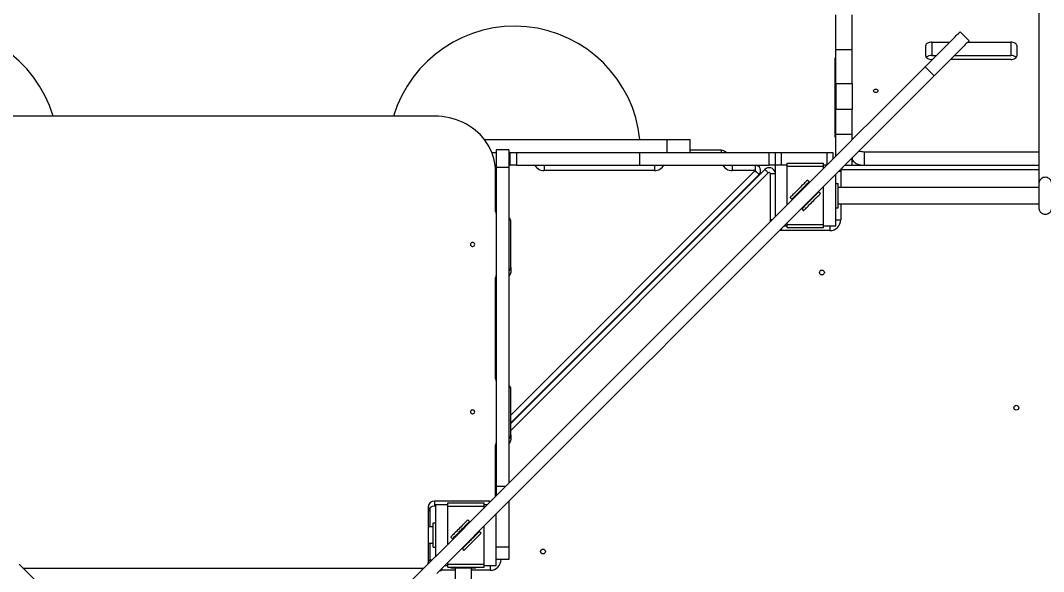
# Model space of a CAD drawing. Header units: millimetres. Extents: x -6600 to 7025, y -6221 to 3623.
# Drawn here: x -1589 to 98, y 442 to 1350 of the extents above; entities that cross this region are included whole.
import ezdxf

# ---------------------------------------------------------------- set-up
doc = ezdxf.new("R2010")
doc.units = ezdxf.units.MM
for name, color, linetype in [('DIKOM_ОБЪЕКТ', 7, 'Continuous'), ('DIKOM_РАЗМЕР_ЗОНА', 7, 'Continuous'), ('DIKOM_РАЗМЕР_ОБЪЕКТА', 7, 'Continuous')]:
    doc.layers.add(name, color=color, linetype=linetype)
doc.styles.add('style1', font='arial.ttf', dxfattribs={"width": 0.8})
doc.dimstyles.new('1-50', dxfattribs={"dimtxt": 300, "dimasz": 200, "dimexe": 100, "dimexo": 0, "dimgap": 100, "dimtad": 1, "dimtxsty": 'style1', "dimcen": 200, "dimclrd": 7, "dimclre": 7, "dimclrt": 7, "dimadec": 1, "dimazin": 2, "dimtfac": 1, "dimtmove": 0, "dimatfit": 2, "dimfxl": 0, "dimlwd": 25, "dimlwe": 18, "dimarcsym": 0})

# ---------------------------------------------------------------- blocks, each defined once
blk = doc.blocks.new('*D1')
at = {"layer": 'Defpoints', "color": 0, "transparency": 16777216}
for p in [(3072.2, 2122.9), (-5486.8, -2868.5), (-2902.6, -2868.5)]:
    blk.add_point(p, dxfattribs=at)
at = {"layer": 'DIKOM_РАЗМЕР_ОБЪЕКТА', "color": 7, "lineweight": 18, "transparency": 16777216}
for p, q in [((3072.2, 2122.9), (-5586.8, 2122.9)), ((-2902.6, -2868.5), (-5586.8, -2868.5))]:
    blk.add_line(p, q, dxfattribs=at)
at = {"layer": 'DIKOM_РАЗМЕР_ОБЪЕКТА', "color": 7, "lineweight": 25, "transparency": 16777216}
blk.add_line((-5486.8, 1922.9), (-5486.8, -2668.5), dxfattribs=at)
at = {"layer": 'DIKOM_РАЗМЕР_ОБЪЕКТА', "color": 7, "transparency": 16777216}
for points in [[(-5520.1, 1922.9), (-5453.5, 1922.9), (-5486.8, 2122.9)], [(-5520.1, -2668.5), (-5453.5, -2668.5), (-5486.8, -2868.5)]]:
    blk.add_solid(points, dxfattribs=at)
at = {"layer": 'DIKOM_РАЗМЕР_ОБЪЕКТА', "color": 7, "transparency": 16777216, "insert": (-5740, -512.1), "char_height": 300, "attachment_point": 5, "rotation": 90, "style": 'style1'}
blk.add_mtext('4950', dxfattribs=at)
blk = doc.blocks.new('*D2')
at = {"layer": 'Defpoints', "color": 0, "transparency": 16777216}
for p in [(2016.7, 3622.9), (-6150.4, -4868.5), (-3431.1, -4868.5)]:
    blk.add_point(p, dxfattribs=at)
at = {"layer": 'DIKOM_РАЗМЕР_ЗОНА', "color": 7, "lineweight": 18, "transparency": 16777216}
for p, q in [((2016.7, 3622.9), (-6250.4, 3622.9)), ((-3431.1, -4868.5), (-6250.4, -4868.5))]:
    blk.add_line(p, q, dxfattribs=at)
at = {"layer": 'DIKOM_РАЗМЕР_ЗОНА', "color": 7, "lineweight": 25, "transparency": 16777216}
blk.add_line((-6150.4, 3422.9), (-6150.4, -4668.5), dxfattribs=at)
at = {"layer": 'DIKOM_РАЗМЕР_ЗОНА', "color": 7, "transparency": 16777216}
for points in [[(-6183.7, 3422.9), (-6117.1, 3422.9), (-6150.4, 3622.9)], [(-6183.7, -4668.5), (-6117.1, -4668.5), (-6150.4, -4868.5)]]:
    blk.add_solid(points, dxfattribs=at)
at = {"layer": 'DIKOM_РАЗМЕР_ЗОНА', "color": 7, "transparency": 16777216, "insert": (-6403.6, -540.9), "char_height": 300, "attachment_point": 5, "rotation": 90, "style": 'style1'}
blk.add_mtext('8450', dxfattribs=at)

msp = doc.modelspace()

# ---------------------------------------------------------------- linework, layer by layer
at = {"layer": 'DIKOM_ОБЪЕКТ', "color": 7, "linetype": 'Continuous', "lineweight": 15}
for p, q in [((-244.545, 1302.088), (-244.545, 1359.548)), ((-217.545, 1302.088), (-217.545, 1359.548)), ((-39.37, 1331.418), (-24.521, 1316.569)), ((-244.545, 1302.088), (-217.545, 1302.088)), ((-244.545, 1246.205), (-244.545, 1302.088)), ((-217.545, 1246.205), (-217.545, 1302.088)), ((-96.045, 1291.479), (-96.045, 1308.686)), ((-86.045, 1314.422), (-56.366, 1314.422)), ((-86.045, 1314.422), (-86.045, 1292.305)), ((-26.667, 1314.422), (43.955, 1314.422)), ((43.955, 1314.422), (43.955, 1292.305)), ((53.955, 1308.686), (53.955, 1291.479)), ((-246.045, 1286.89), (-246.045, 1181.352)), ((-86.045, 1292.305), (-78.483, 1292.305)), ((-85.045, 1285.743), (-86.045, 1285.743)), ((43.955, 1285.743), (-55.346, 1285.743)), ((-48.784, 1292.305), (43.955, 1292.305)), ((-82.422, 1258.668), (-97.271, 1273.517)), ((-244.545, 1246.205), (-217.545, 1246.205)), ((-244.545, 1246.205), (-244.545, 1203.662)), ((-217.545, 1246.205), (-217.545, 1203.662)), ((-244.545, 1203.662), (-217.545, 1203.662)), ((-244.545, 1162.544), (-244.545, 1203.662)), ((-217.545, 1162.544), (-217.545, 1203.662)), ((-905.311, 1192.343), (-1603.311, 1192.343)), ((-246.045, 1181.352), (-246.045, 1159.235)), ((-823.784, 1153.628), (-523.165, 1153.628)), ((-523.159, 1153.628), (-523.165, 1153.628)), ((-523.165, 1153.628), (-523.165, 1132.628)), ((-523.159, 1153.628), (-523.159, 1132.628)), ((-523.159, 1153.628), (-484.308, 1153.628)), ((-484.308, 1132.628), (-484.308, 1153.628)), ((-244.545, 1162.544), (-217.545, 1162.544)), ((-244.545, 1126.243), (-244.545, 1162.544)), ((-217.545, 1153.243), (-217.545, 1162.544)), ((-811.699, 1132.628), (-804.31, 1132.628)), ((-783.311, 1136.628), (-804.31, 1136.628)), ((-804.31, 1136.628), (-804.31, 1107.634)), ((-783.311, 1136.628), (-783.311, 1107.634)), ((-783.311, 1132.628), (-781.31, 1132.628)), ((-781.31, 1111.628), (-781.31, 1132.628)), ((-781.31, 1132.628), (-771.102, 1132.628)), ((-771.102, 1132.628), (-771.102, 1111.628)), ((-771.102, 1132.628), (-568.266, 1132.628)), ((-568.266, 1132.628), (-568.266, 1111.628)), ((-568.266, 1132.628), (-354.12, 1132.628)), ((-484.308, 1136.628), (-433.31, 1136.628)), ((-433.31, 1136.628), (-433.31, 1132.628)), ((-354.12, 1111.628), (-354.12, 1132.628)), ((-354.12, 1132.628), (-344.31, 1132.628)), ((-344.31, 1132.628), (-344.31, 1111.628)), ((-344.31, 1132.628), (-334.31, 1132.628)), ((-334.31, 1132.628), (-334.31, 1111.628)), ((-334.31, 1132.628), (-259.31, 1132.628)), ((-259.31, 1132.628), (-259.31, 1111.628)), ((-259.31, 1132.628), (-249.31, 1132.628)), ((-249.31, 1132.628), (-249.31, 1121.477)), ((-197.545, 1133.746), (90.502, 1133.746)), ((-197.545, 1133.746), (-197.545, 1111.628)), ((-324.545, 1114.628), (-264.545, 1114.628)), ((-324.545, 1109.628), (-324.545, 1114.628)), ((-264.545, 1109.628), (-264.545, 1114.628)), ((-219.461, 1121.628), (-217.545, 1121.628)), ((-217.545, 1121.628), (-217.545, 1123.545)), ((-217.545, 1111.628), (-217.545, 1121.628)), ((-806.063, 1111.628), (-804.31, 1111.628)), ((-804.31, 1105.628), (-805.474, 1105.628)), ((-805.31, 1035.062), (-805.31, 1100.365)), ((-783.311, 1107.634), (-804.31, 1107.634)), ((-804.31, 1107.634), (-804.31, 581.753)), ((-783.311, 1111.628), (-781.31, 1111.628)), ((-783.311, 1107.634), (-783.311, 587.477)), ((-771.102, 1111.628), (-781.31, 1111.628)), ((-780.311, 685.52), (-361.38, 1104.45)), ((-780.311, 699.67), (-377.352, 1102.628)), ((-355.723, 1098.793), (-780.311, 674.206)), ((-771.102, 1111.628), (-568.266, 1111.628)), ((-725.31, 1111.628), (-725.31, 1102.628)), ((-543.311, 1102.628), (-725.31, 1102.628)), ((-568.266, 1111.628), (-354.12, 1111.628)), ((-543.311, 1111.628), (-543.311, 1102.628)), ((-415.311, 1111.628), (-415.311, 1102.628)), ((-377.352, 1102.628), (-415.311, 1102.628)), ((-377.352, 1111.628), (-377.352, 1102.628)), ((-344.545, 1111.628), (-354.12, 1111.628)), ((-352.309, 1021.629), (-352.309, 1097.379)), ((-344.545, 1097.379), (-352.309, 1097.379)), ((-344.545, 1111.628), (-344.545, 1026.243)), ((-324.545, 1111.628), (-344.545, 1111.628)), ((-324.545, 1109.628), (-264.545, 1109.628)), ((-324.545, 1046.243), (-324.545, 1109.628)), ((-259.16, 1111.628), (-264.545, 1111.628)), ((-264.545, 1106.243), (-264.545, 1109.628)), ((-244.545, 1011.628), (-244.545, 1096.545)), ((-244.308, 1081.071), (-244.308, 1096.782)), ((-239.461, 1101.628), (-236.308, 1101.628)), ((-236.308, 1101.628), (-236.308, 1074.571)), ((-234.308, 1106.782), (-234.308, 1103.628)), ((90.512, 1103.628), (-234.308, 1103.628)), ((-229.461, 1111.628), (-217.545, 1111.628)), ((-229.461, 1111.628), (90.509, 1111.628)), ((-197.545, 1111.628), (90.509, 1111.628)), ((-370.988, 1096.264), (-780.311, 686.942)), ((-288.534, 1083.902), (-291.363, 1086.73)), ((-244.311, 1041.071), (-244.311, 1081.071)), ((-244.311, 1081.071), (-240.31, 1081.071)), ((-240.31, 1041.071), (-240.31, 1081.071)), ((-805.31, 1071.628), (-804.31, 1071.628)), ((-272.271, 1067.639), (-269.442, 1064.81)), ((-264.545, 1013.628), (-264.545, 1076.545)), ((-244.545, 1063.446), (-244.311, 1063.446)), ((90.504, 1074.571), (-240.31, 1074.571)), ((-804.31, 1053.628), (-805.31, 1053.628)), ((-316.819, 1055.618), (-319.647, 1058.446)), ((-240.31, 1047.571), (90.528, 1047.571)), ((-236.308, 1047.571), (-236.308, 1021.629)), ((-300.555, 1039.354), (-297.727, 1036.526)), ((-244.311, 1041.071), (-240.31, 1041.071)), ((-244.308, 1021.629), (-244.308, 1041.071)), ((-780.311, 943.084), (-780.311, 1018.506)), ((-349.159, 1021.629), (-352.309, 1021.629)), ((-324.545, 1013.628), (-324.545, 1016.545)), ((-324.545, 1013.628), (-264.545, 1013.628)), ((-324.545, 1008.628), (-324.545, 1013.628)), ((-264.545, 1008.628), (-264.545, 1013.628)), ((-244.308, 1021.629), (-236.308, 1021.629)), ((-334.309, 1006.781), (-334.309, 1003.629)), ((-254.308, 1003.629), (-334.309, 1003.629)), ((-329.461, 1011.628), (-324.545, 1011.628)), ((-324.545, 1008.628), (-264.545, 1008.628)), ((-264.545, 1011.628), (-244.545, 1011.628)), ((-254.308, 1011.629), (-254.308, 1003.629)), ((-780.311, 943.084), (-780.311, 934.843)), ((-805.31, 759.129), (-805.31, 926.528)), ((-780.311, 667.152), (-780.311, 742.574)), ((-780.311, 667.152), (-780.311, 658.911)), ((-805.31, 566.897), (-805.31, 650.596)), ((-804.31, 581.753), (-804.31, 566.477)), ((-789.035, 581.753), (-804.31, 581.753)), ((-815.31, 557.699), (-906.31, 557.699)), ((-906.31, 557.699), (-906.31, 549.458)), ((-815.31, 555.477), (-815.31, 557.699)), ((-805.456, 565.332), (-805.31, 566.897)), ((-805.31, 566.897), (-805.31, 565.477)), ((-783.311, 557.779), (-783.311, 481.629)), ((-916.31, 548.501), (-916.31, 456.524)), ((-913.31, 515.188), (-913.31, 546.828)), ((-904.31, 549.458), (-906.31, 549.458)), ((-904.31, 551.628), (-904.31, 466.477)), ((-884.31, 551.628), (-904.31, 551.628)), ((-884.31, 554.628), (-824.31, 554.628)), ((-884.31, 549.628), (-884.31, 554.628)), ((-884.31, 549.628), (-824.31, 549.628)), ((-884.31, 486.477), (-884.31, 549.628)), ((-824.31, 549.628), (-824.31, 554.628)), ((-819.16, 551.628), (-824.31, 551.628)), ((-824.31, 546.477), (-824.31, 549.628)), ((-848.3, 523.902), (-851.128, 526.73)), ((-804.31, 451.628), (-804.31, 536.779)), ((-908.311, 515.188), (-916.31, 515.188)), ((-908.311, 481.688), (-908.311, 521.688)), ((-908.311, 521.688), (-904.31, 521.688)), ((-832.037, 507.639), (-829.208, 504.81)), ((-824.31, 453.628), (-824.31, 516.779)), ((-876.584, 495.618), (-879.413, 498.446)), ((-916.31, 488.188), (-908.311, 488.188)), ((-913.31, 460.628), (-913.31, 488.188)), ((-908.311, 481.688), (-904.31, 481.688)), ((-860.321, 479.354), (-857.492, 476.526)), ((-783.311, 481.629), (-804.31, 481.629)), ((-783.311, 481.629), (-783.311, 461.628)), ((-916.31, 460.628), (-913.31, 460.628)), ((-916.31, 456.524), (-916.31, 454.477)), ((-913.31, 457.477), (-913.31, 460.628)), ((-910.16, 460.628), (-913.31, 460.628)), ((-884.31, 453.628), (-884.31, 456.779)), ((-783.311, 461.628), (-804.31, 461.628)), ((-1582.31, 447.326), (-926.31, 447.326)), ((-1582.31, 447.326), (-1582.31, 444.712)), ((-926.31, 444.477), (-926.31, 447.326)), ((-894.31, 446.779), (-894.31, 443.63)), ((-872.089, 443.63), (-894.31, 443.63)), ((-889.461, 451.628), (-884.31, 451.628)), ((-884.31, 453.628), (-824.31, 453.628)), ((-884.31, 448.628), (-884.31, 453.628)), ((-884.31, 448.628), (-824.31, 448.628)), ((-878.589, 447.394), (-878.589, 448.628)), ((-838.589, 447.394), (-878.589, 447.394)), ((-872.089, 447.394), (-872.089, -244.606)), ((-845.089, -244.606), (-845.089, 447.394)), ((-814.312, 443.63), (-845.089, 443.63)), ((-838.589, 447.394), (-838.589, 448.628)), ((-824.31, 448.628), (-824.31, 453.628)), ((-824.31, 451.628), (-804.31, 451.628)), ((-814.312, 451.628), (-814.312, 443.63))]:
    msp.add_line(p, q, dxfattribs=at)
at = {"layer": 'DIKOM_ОБЪЕКТ', "color": 7, "linetype": 'Continuous', "lineweight": 15, "flags": 128}
for points in [[(-97.271, 1273.517), (-92.547, 1278.241), (-87.968, 1282.82), (-83.545, 1287.243), (-79.288, 1291.5), (-75.205, 1295.583), (-71.305, 1299.483), (-67.598, 1303.19), (-64.09, 1306.698), (-60.79, 1309.998), (-57.704, 1313.083), (-54.841, 1315.947), (-52.205, 1318.583), (-49.802, 1320.986), (-47.638, 1323.15), (-45.717, 1325.07), (-44.044, 1326.743), (-42.622, 1328.165), (-41.455, 1329.333), (-40.544, 1330.244), (-39.892, 1330.896), (-39.501, 1331.287), (-39.37, 1331.418)], [(-24.521, 1316.569), (-24.651, 1316.438), (-25.043, 1316.046), (-25.695, 1315.394), (-26.606, 1314.484), (-27.773, 1313.316), (-29.195, 1311.894), (-30.868, 1310.221), (-32.789, 1308.301), (-34.953, 1306.137), (-37.355, 1303.734), (-39.992, 1301.098), (-42.855, 1298.234), (-45.941, 1295.149), (-49.241, 1291.849), (-52.748, 1288.341), (-56.456, 1284.633), (-60.355, 1280.734), (-64.438, 1276.651), (-68.696, 1272.393), (-73.119, 1267.971), (-77.697, 1263.392), (-82.422, 1258.668)], [(-86.045, 1314.422), (-87.996, 1314.312), (-89.872, 1313.985), (-91.601, 1313.455), (-93.116, 1312.742), (-94.36, 1311.873), (-95.284, 1310.881), (-95.853, 1309.805), (-96.045, 1308.686)], [(53.955, 1308.686), (53.763, 1309.805), (53.194, 1310.881), (52.27, 1311.873), (51.026, 1312.742), (49.511, 1313.455), (47.782, 1313.985), (45.906, 1314.312), (43.955, 1314.422)], [(-96.045, 1291.479), (-95.853, 1290.36), (-95.284, 1289.284), (-94.36, 1288.292), (-93.116, 1287.423), (-91.601, 1286.71), (-89.872, 1286.18), (-87.996, 1285.853), (-86.045, 1285.743)], [(43.955, 1285.743), (45.906, 1285.853), (47.782, 1286.18), (49.511, 1286.71), (51.026, 1287.423), (52.27, 1288.292), (53.194, 1289.284), (53.763, 1290.36), (53.955, 1291.479)], [(-942.208, 428.579), (-917.396, 453.392), (-892.632, 478.156), (-867.919, 502.869), (-843.258, 527.53), (-818.653, 552.135), (-794.106, 576.681), (-769.621, 601.167), (-745.198, 625.59), (-720.842, 649.946), (-696.554, 674.234), (-672.337, 698.451), (-648.194, 722.594), (-624.127, 746.661), (-600.138, 770.65), (-576.231, 794.557), (-552.407, 818.381), (-528.669, 842.118), (-505.021, 865.767), (-481.463, 889.325), (-457.998, 912.79), (-434.63, 936.158), (-411.36, 959.427), (-388.192, 982.596), (-365.126, 1005.662), (-342.167, 1028.621), (-319.315, 1051.473), (-296.574, 1074.214), (-273.946, 1096.842), (-251.434, 1119.354), (-229.039, 1141.749), (-206.764, 1164.024), (-184.611, 1186.177), (-162.584, 1208.204), (-140.683, 1230.105), (-118.911, 1251.877), (-97.271, 1273.517)], [(-902.547, 438.542), (-877.783, 463.306), (-853.069, 488.02), (-828.409, 512.681), (-803.804, 537.286), (-779.257, 561.832), (-754.771, 586.318), (-730.349, 610.74), (-705.993, 635.097), (-681.705, 659.385), (-657.488, 683.602), (-633.345, 707.745), (-609.277, 731.812), (-585.289, 755.801), (-561.381, 779.708), (-537.558, 803.532), (-513.82, 827.269), (-490.171, 850.918), (-466.613, 874.476), (-443.149, 897.94), (-419.781, 921.308), (-396.511, 944.578), (-373.342, 967.747), (-350.277, 990.812), (-327.317, 1013.772), (-304.466, 1036.623), (-281.725, 1059.364), (-259.097, 1081.992), (-236.585, 1104.505), (-214.189, 1126.9), (-191.915, 1149.175), (-169.762, 1171.327), (-147.734, 1193.355), (-125.833, 1215.256), (-104.062, 1237.028), (-82.422, 1258.668)], [(-182.545, 1234.121), (-182.367, 1233.445), (-181.85, 1232.829), (-181.039, 1232.328), (-180.006, 1231.986), (-178.844, 1231.834), (-177.655, 1231.885), (-176.545, 1232.134), (-175.613, 1232.561), (-174.941, 1233.126), (-174.59, 1233.779), (-174.59, 1234.463), (-174.941, 1235.117), (-175.613, 1235.682), (-176.545, 1236.108), (-177.655, 1236.358), (-178.844, 1236.409), (-180.006, 1236.257), (-181.039, 1235.915), (-181.85, 1235.414), (-182.367, 1234.798), (-182.545, 1234.121)], [(-805.31, 1100.365), (-805.493, 1105.919), (-806.039, 1111.452), (-806.949, 1116.945), (-808.216, 1122.377), (-809.838, 1127.729), (-811.809, 1132.981), (-814.12, 1138.114), (-816.765, 1143.109), (-819.732, 1147.949), (-823.012, 1152.615), (-826.592, 1157.09), (-830.459, 1161.358), (-834.6, 1165.403), (-838.998, 1169.211), (-843.639, 1172.768), (-848.504, 1176.061), (-853.577, 1179.078), (-858.838, 1181.807), (-864.269, 1184.24), (-869.85, 1186.366), (-875.56, 1188.178), (-881.379, 1189.67), (-887.285, 1190.836), (-893.257, 1191.672), (-899.273, 1192.175), (-905.311, 1192.343)], [(-433.31, 1136.628), (-431.555, 1136.455), (-429.866, 1135.943), (-428.31, 1135.111), (-426.947, 1133.992), (-425.827, 1132.628), (-425.827, 1132.628)], [(-217.545, 1123.1), (-217.341, 1121.467), (-216.735, 1119.868), (-215.737, 1118.335), (-214.37, 1116.898), (-212.66, 1115.588), (-210.642, 1114.43), (-208.358, 1113.449), (-205.853, 1112.665), (-203.18, 1112.093), (-200.391, 1111.745), (-197.545, 1111.628)], [(-370.988, 1096.264), (-371.11, 1096.387), (-371.473, 1096.749), (-372.061, 1097.337), (-372.852, 1098.128), (-373.816, 1099.093), (-374.917, 1100.193), (-376.11, 1101.387), (-377.352, 1102.628)], [(-361.38, 1104.45), (-361.271, 1104.341), (-360.949, 1104.02), (-360.427, 1103.497), (-359.723, 1102.793), (-358.866, 1101.936), (-357.888, 1100.958), (-356.827, 1099.897), (-355.723, 1098.793)], [(-291.363, 1086.73), (-291.495, 1086.599), (-291.887, 1086.206), (-292.534, 1085.56), (-293.422, 1084.672), (-294.535, 1083.559), (-295.852, 1082.241), (-297.35, 1080.744), (-298.999, 1079.095), (-300.769, 1077.324), (-302.628, 1075.466), (-304.54, 1073.553), (-306.47, 1071.623), (-308.382, 1069.711), (-310.241, 1067.852), (-312.011, 1066.082), (-313.661, 1064.433), (-315.158, 1062.936), (-316.475, 1061.618), (-317.588, 1060.505), (-318.476, 1059.617), (-319.123, 1058.971), (-319.515, 1058.578), (-319.647, 1058.446)], [(-288.534, 1083.902), (-288.666, 1083.77), (-289.059, 1083.378), (-289.705, 1082.731), (-290.593, 1081.843), (-291.706, 1080.73), (-293.024, 1079.413), (-294.521, 1077.915), (-296.17, 1076.266), (-297.941, 1074.496), (-299.799, 1072.637), (-301.711, 1070.725), (-303.642, 1068.795), (-305.554, 1066.883), (-307.413, 1065.024), (-309.183, 1063.254), (-310.832, 1061.604), (-312.329, 1060.107), (-313.647, 1058.79), (-314.76, 1057.677), (-315.648, 1056.789), (-316.294, 1056.142), (-316.687, 1055.75), (-316.819, 1055.618)], [(90.504, 1081.073), (90.504, 1080.887), (90.503, 1080.331), (90.503, 1079.417), (90.503, 1078.161), (90.504, 1076.587), (90.504, 1074.724), (90.505, 1072.607), (90.507, 1070.274), (90.509, 1067.771), (90.511, 1065.142), (90.513, 1062.438), (90.516, 1059.708), (90.518, 1057.004), (90.521, 1054.375), (90.523, 1051.872), (90.526, 1049.539), (90.529, 1047.422), (90.531, 1045.559), (90.533, 1043.985), (90.535, 1042.729), (90.537, 1041.815), (90.539, 1041.259), (90.54, 1041.073)], [(-300.555, 1039.354), (-300.424, 1039.486), (-300.031, 1039.879), (-299.385, 1040.525), (-298.496, 1041.413), (-297.383, 1042.526), (-296.066, 1043.844), (-294.569, 1045.341), (-292.919, 1046.99), (-291.149, 1048.761), (-289.29, 1050.619), (-287.378, 1052.531), (-285.448, 1054.462), (-283.536, 1056.374), (-281.677, 1058.232), (-279.907, 1060.003), (-278.258, 1061.652), (-276.76, 1063.149), (-275.443, 1064.467), (-274.33, 1065.58), (-273.442, 1066.468), (-272.795, 1067.114), (-272.403, 1067.507), (-272.271, 1067.639)], [(-297.727, 1036.526), (-297.595, 1036.658), (-297.202, 1037.05), (-296.556, 1037.697), (-295.668, 1038.585), (-294.555, 1039.698), (-293.237, 1041.015), (-291.74, 1042.513), (-290.091, 1044.162), (-288.321, 1045.932), (-286.462, 1047.791), (-284.55, 1049.703), (-282.62, 1051.633), (-280.707, 1053.545), (-278.849, 1055.404), (-277.078, 1057.174), (-275.429, 1058.824), (-273.932, 1060.321), (-272.614, 1061.638), (-271.501, 1062.751), (-270.613, 1063.639), (-269.967, 1064.286), (-269.574, 1064.678), (-269.442, 1064.81)], [(-352.072, 1018.716), (-352.126, 1019.067), (-352.309, 1021.629)], [(-244.545, 1019.465), (-244.5, 1019.678), (-244.308, 1021.629)], [(-334.309, 1003.629), (-336.871, 1003.812), (-337.223, 1003.867)], [(-843.311, 984.014), (-844.447, 983.84), (-845.46, 983.335), (-846.24, 982.556), (-846.703, 981.585), (-846.799, 980.529), (-846.516, 979.502), (-845.885, 978.615), (-844.976, 977.964), (-843.887, 977.62), (-842.734, 977.62), (-841.645, 977.964), (-840.735, 978.615), (-840.105, 979.502), (-839.822, 980.529), (-839.918, 981.585), (-840.38, 982.556), (-841.161, 983.335), (-842.174, 983.84), (-843.311, 984.014)], [(-843.311, 708.082), (-844.447, 707.908), (-845.46, 707.403), (-846.24, 706.624), (-846.703, 705.653), (-846.799, 704.597), (-846.516, 703.57), (-845.885, 702.683), (-844.976, 702.032), (-843.887, 701.688), (-842.734, 701.688), (-841.645, 702.032), (-840.735, 702.683), (-840.105, 703.57), (-839.822, 704.597), (-839.918, 705.653), (-840.38, 706.624), (-841.161, 707.403), (-842.174, 707.908), (-843.311, 708.082)], [(-815.31, 557.699), (-813.36, 557.876), (-812.792, 557.995)], [(-851.128, 526.73), (-851.26, 526.599), (-851.653, 526.206), (-852.299, 525.56), (-853.187, 524.672), (-854.3, 523.559), (-855.618, 522.241), (-857.115, 520.744), (-858.764, 519.095), (-860.535, 517.324), (-862.393, 515.466), (-864.305, 513.553), (-866.236, 511.623), (-868.148, 509.711), (-870.006, 507.852), (-871.777, 506.082), (-873.426, 504.433), (-874.923, 502.936), (-876.241, 501.618), (-877.354, 500.505), (-878.242, 499.617), (-878.888, 498.971), (-879.281, 498.578), (-879.413, 498.446)], [(-848.3, 523.902), (-848.432, 523.77), (-848.824, 523.378), (-849.471, 522.731), (-850.359, 521.843), (-851.472, 520.73), (-852.789, 519.413), (-854.287, 517.915), (-855.936, 516.266), (-857.706, 514.496), (-859.565, 512.637), (-861.477, 510.725), (-863.407, 508.795), (-865.319, 506.883), (-867.178, 505.024), (-868.948, 503.254), (-870.598, 501.604), (-872.095, 500.107), (-873.412, 498.79), (-874.525, 497.677), (-875.414, 496.789), (-876.06, 496.142), (-876.453, 495.75), (-876.584, 495.618)], [(-860.321, 479.354), (-860.189, 479.486), (-859.796, 479.879), (-859.15, 480.525), (-858.262, 481.413), (-857.149, 482.526), (-855.832, 483.844), (-854.334, 485.341), (-852.685, 486.99), (-850.915, 488.761), (-849.056, 490.619), (-847.144, 492.531), (-845.214, 494.462), (-843.301, 496.374), (-841.443, 498.232), (-839.672, 500.003), (-838.023, 501.652), (-836.526, 503.149), (-835.209, 504.467), (-834.095, 505.58), (-833.207, 506.468), (-832.561, 507.114), (-832.168, 507.507), (-832.037, 507.639)], [(-857.492, 476.526), (-857.361, 476.658), (-856.968, 477.05), (-856.322, 477.697), (-855.434, 478.585), (-854.32, 479.698), (-853.003, 481.015), (-851.506, 482.513), (-849.857, 484.162), (-848.086, 485.932), (-846.228, 487.791), (-844.315, 489.703), (-842.385, 491.633), (-840.473, 493.545), (-838.614, 495.404), (-836.844, 497.174), (-835.195, 498.823), (-833.697, 500.321), (-832.38, 501.638), (-831.267, 502.751), (-830.379, 503.639), (-829.733, 504.286), (-829.34, 504.678), (-829.208, 504.81)], [(-916.654, 454.134), (-916.503, 454.73), (-916.31, 456.524)], [(-1391.605, 254.006), (-1416.68, 279.081), (-1441.724, 304.126), (-1466.737, 329.138), (-1491.715, 354.116), (-1516.655, 379.056), (-1541.555, 403.956), (-1566.412, 428.814), (-1591.225, 453.626)], [(-1585.364, 447.766), (-1584.261, 447.503), (-1582.31, 447.326)], [(-926.31, 447.326), (-924.359, 447.503), (-922.915, 447.873)]]:
    msp.add_lwpolyline(points, dxfattribs=at)
at = {"layer": 'DIKOM_ОБЪЕКТ', "color": 7, "linetype": 'Continuous', "lineweight": 15}
for centre in [(-267.309, 934.629), (53.19, 711.628), (-727.312, 474.63)]:
    msp.add_circle(centre, 4, dxfattribs=at)
for centre, radius, start, end in [((-1734.31, 1132.628), 208, 16.683789, 174.205457), ((-774.31, 1132.628), 208, 5.794543, 163.316211), ((-242.399, 1286.604), 3.657, 125.928526, 175.511017), ((-86.87, 1280.491), 11.843, 86.003098, 133.900723), ((44.781, 1280.491), 11.843, 46.098795, 93.997383), ((-242.399, 1181.639), 3.657, 184.488983, 234.071474), ((-242.399, 1159.521), 3.657, 184.488983, 234.071474), ((-197.706, 1166.225), 32.48, 254.820259, 270.284917), ((-810.31, 1105.628), 6, 0, 41.490947), ((-725.31, 1120.628), 18, 210, 270), ((-543.31, 1120.628), 18, 270, 330), ((-415.31, 1120.628), 18, 210, 270), ((-377.352, 1102.628), 9, 315, 90), ((-354.309, 1097.379), 10, 12.472766, 135.000001), ((-354.309, 1097.379), 2, 0, 135.000001), ((-234.308, 1101.628), 2, 90, 180), ((-797.544, 1035.081), 7.767, 180.146296, 209.395255), ((-788.371, 1018.401), 8.061, 0.746814, 51.114355), ((-254.308, 1021.629), 18, 270, 0), ((-797.544, 926.508), 7.767, 150.60401, 179.853551), ((-788.339, 943.174), 8.029, 308.777303, 359.362398), ((-788.371, 934.948), 8.061, 308.885638, 359.254063), ((-797.544, 918.267), 7.767, 150.604007, 179.854442), ((-797.545, 759.149), 7.765, 180.144006, 209.398432), ((-788.372, 742.468), 8.062, 0.747171, 51.113128), ((-788.339, 667.242), 8.029, 308.777558, 359.362143), ((-788.371, 659.016), 8.062, 308.886255, 359.253446), ((-797.545, 650.577), 7.766, 150.602789, 179.854773), ((-797.545, 642.335), 7.766, 150.602787, 179.855218), ((-906.695, 548.083), 9.624, 87.707868, 177.506467), ((-906.695, 539.841), 9.624, 87.707362, 177.506603), ((-814.312, 461.63), 18, 270, 0), ((-894.31, 441.63), 2, 90, 180)]:
    msp.add_arc(centre, radius, start, end, dxfattribs=at)
for points, knots in [([(90.524, 1673.253), (90.525, 1669.839), (90.526, 1663.195), (90.528, 1653.521), (90.53, 1644.428), (90.531, 1635.924), (90.533, 1628.012), (90.534, 1620.691), (90.535, 1614.124), (90.536, 1608.272), (90.537, 1603.094), (90.538, 1598.392), (90.538, 1594.133), (90.539, 1590.172), (90.54, 1583.045), (90.541, 1572.698), (90.542, 1559.382), (90.542, 1544.958), (90.542, 1529.911), (90.54, 1514.552), (90.538, 1500.108), (90.534, 1484.47), (90.529, 1467.814), (90.522, 1450.066), (90.515, 1432.592), (90.508, 1415.252), (90.501, 1398.533), (90.495, 1382.307), (90.489, 1366.494), (90.484, 1350.344), (90.479, 1334.717), (90.476, 1319.526), (90.473, 1304.825), (90.472, 1289.192), (90.472, 1274.858), (90.472, 1262.219), (90.473, 1251.677), (90.475, 1240.722), (90.477, 1229.549), (90.479, 1218.375), (90.481, 1207.378), (90.483, 1198.801), (90.485, 1192.502), (90.486, 1188.242), (90.487, 1183.477), (90.489, 1178.191), (90.49, 1172.412), (90.492, 1166.138), (90.494, 1159.367), (90.497, 1152.058), (90.499, 1143.657), (90.502, 1134.074), (90.505, 1123.225), (90.509, 1111.592), (90.513, 1099.181), (90.516, 1088.974), (90.518, 1082.905), (90.519, 1081.236)], [0, 0, 0, 0, 0.013936758, 0.027126431, 0.039568221, 0.051261592, 0.062206528, 0.072403134, 0.081851775, 0.08985644, 0.097233462, 0.103983289, 0.110106416, 0.115713237, 0.121293482, 0.141483538, 0.162082879, 0.183053976, 0.211224617, 0.239407684, 0.26760564, 0.295813876, 0.336122887, 0.376422863, 0.416687799, 0.456932926, 0.49717487, 0.533033062, 0.568914729, 0.604835148, 0.640762643, 0.668989189, 0.697200229, 0.725397923, 0.753580142, 0.769674517, 0.78576383, 0.801852849, 0.817732356, 0.8329714, 0.847559983, 0.861498879, 0.866324635, 0.871724598, 0.877729441, 0.884339903, 0.891556811, 0.899235854, 0.90750143, 0.916354333, 0.925795227, 0.937802026, 0.950643814, 0.964320869, 0.978832887, 0.994178758, 1, 1, 1, 1]), ([(111.598, 1081.092), (111.598, 1081.095), (111.598, 1081.729), (111.467, 1083.107), (110.817, 1085.266), (109.501, 1087.536), (107.372, 1089.634), (104.453, 1091.156), (101.031, 1091.713), (97.611, 1091.143), (94.699, 1089.611), (92.577, 1087.505), (91.277, 1085.233), (90.61, 1083.075), (90.538, 1081.703), (90.504, 1081.073)], [0, 0, 0, 0, 0.00030473, 0.05783806, 0.12558341, 0.20459479, 0.29491806, 0.39480667, 0.50030618, 0.60581102, 0.70570338, 0.79601721, 0.87488876, 0.9425362, 1, 1, 1, 1]), ([(90.54, 1041.073), (90.574, 1040.443), (90.649, 1039.071), (91.321, 1036.914), (92.623, 1034.644), (94.749, 1032.543), (97.665, 1031.016), (101.086, 1030.451), (104.506, 1031.015), (107.423, 1032.542), (109.547, 1034.644), (110.86, 1036.917), (111.507, 1039.076), (111.633, 1040.455), (111.633, 1041.088), (111.633, 1041.092)], [0, 0, 0, 0, 0.05746511, 0.12511301, 0.20398269, 0.29429962, 0.39418826, 0.49969127, 0.60519193, 0.70508194, 0.79540152, 0.87441744, 0.94216056, 0.99969164, 1, 1, 1, 1])]:
    msp.add_open_spline(points, degree=3, knots=knots, dxfattribs=at)

# ---------------------------------------------------------------- dimensions: what is measured, and where the dimension line sits
at = {"layer": 'DIKOM_РАЗМЕР_ЗОНА'}
dim = msp.add_linear_dim(base=(-6150.408, -4868.463), p1=(2016.737, 3622.925), p2=(-3431.086, -4868.463), angle=90, text='8450', dimstyle='1-50', dxfattribs=at)
dim.commit()
dim.dimension.update_dxf_attribs({"geometry": '*D2', "text_midpoint": (-6150.408, -540.877), "dimtype": 160})
at = {"layer": 'DIKOM_РАЗМЕР_ОБЪЕКТА'}
dim = msp.add_linear_dim(base=(-5486.798, -2868.463), p1=(3072.189, 2122.925), p2=(-2902.586, -2868.463), angle=90, text='4950', dimstyle='1-50', dxfattribs=at)
dim.commit()
dim.dimension.update_dxf_attribs({"geometry": '*D1', "text_midpoint": (-5486.798, -512.097), "dimtype": 160})

doc.saveas('drawing.dxf')
